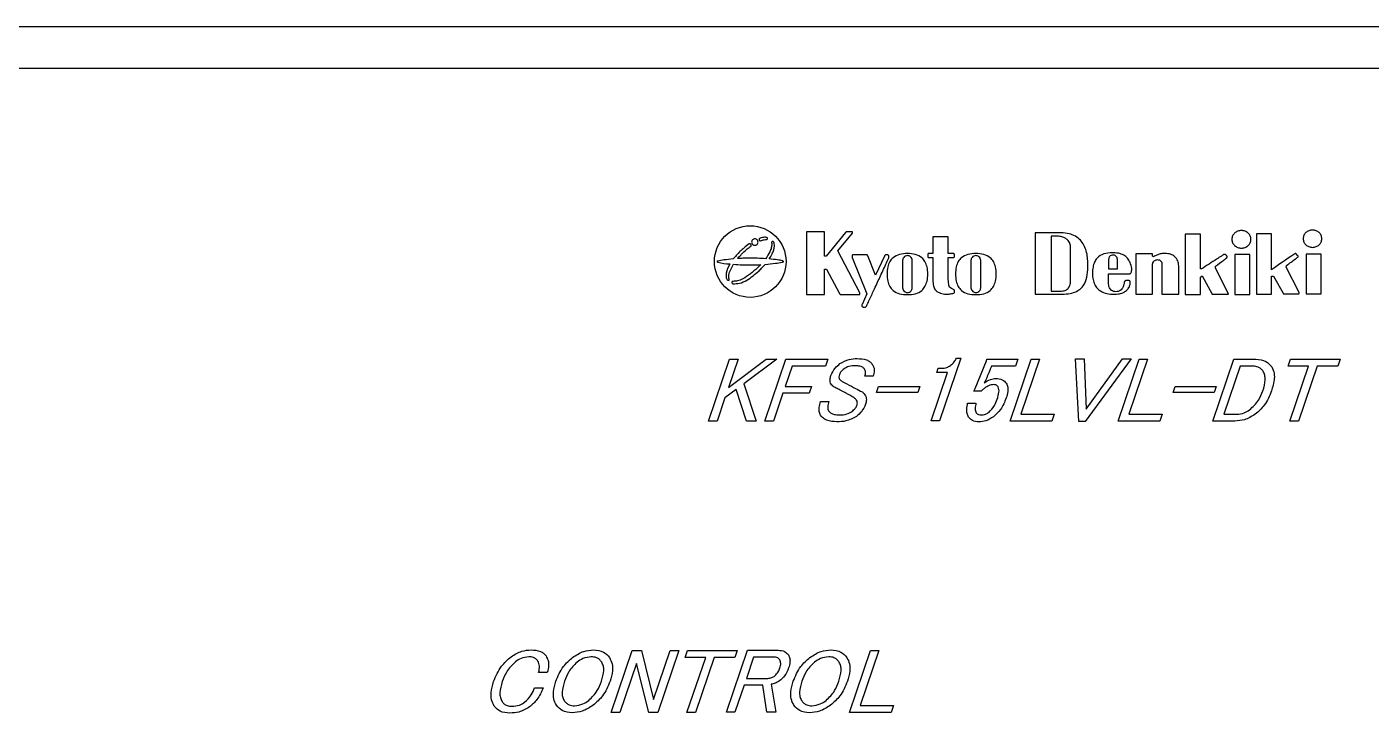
# Model space of a CAD drawing. Header units: millimetres. Extents: x 225 to 887, y 152 to 497.
# Drawn here: x 279 to 343.6, y 241.3 to 274.2 of the extents above; entities that cross this region are included whole.
import ezdxf

# ---------------------------------------------------------------- set-up
doc = ezdxf.new("R2010")
doc.units = ezdxf.units.MM
doc.layers.get('0').update_dxf_attribs({"lineweight": 30})

# ---------------------------------------------------------------- blocks, each defined once
blk = doc.blocks.new('A$C36E85866')
for p, q in [((128, 57.5), (2, 57.5)), ((128, 55.5), (2, 55.5)), ((89.48, 47.283), (89.49, 47.283)), ((89.49, 47.283), (89.498, 47.289)), ((91.399, 47.653), (91.399, 44.642)), ((92.259, 47.653), (91.399, 47.653)), ((92.259, 46.479), (92.259, 47.653)), ((93.272, 47.617), (92.342, 46.479)), ((92.905, 46.737), (93.604, 47.592)), ((93.604, 47.653), (93.347, 47.653)), ((93.604, 47.592), (93.604, 47.653)), ((97.47, 47.415), (97.47, 46.608)), ((98.199, 47.415), (97.47, 47.415)), ((98.199, 46.608), (98.199, 47.415)), ((102.391, 47.599), (102.391, 44.656)), ((103.628, 47.599), (102.391, 47.599)), ((103.155, 47.443), (103.155, 44.802)), ((103.389, 47.443), (103.155, 47.443)), ((109.594, 47.531), (109.594, 44.642)), ((110.327, 47.531), (109.594, 47.531)), ((110.327, 45.864), (110.327, 47.531)), ((113.015, 47.546), (113.015, 44.657)), ((113.748, 47.546), (113.015, 47.546)), ((113.748, 45.829), (113.748, 47.546)), ((89.722, 47.142), (89.72, 47.134)), ((89.72, 47.134), (89.722, 47.127)), ((93.959, 44.72), (92.905, 46.737)), ((94.277, 46.542), (93.626, 46.542)), ((97.22, 46.563), (97.22, 46.46)), ((97.47, 46.608), (97.264, 46.608)), ((98.46, 46.608), (98.199, 46.608)), ((98.504, 46.46), (98.504, 46.563)), ((104.083, 45.242), (104.083, 46.915)), ((107.218, 46.597), (107.218, 44.646)), ((108.029, 46.597), (107.218, 46.597)), ((108.029, 46.484), (108.029, 46.597)), ((111.975, 46.553), (111.975, 44.642)), ((112.709, 46.553), (111.975, 46.553)), ((112.709, 44.642), (112.709, 46.553)), ((115.411, 46.568), (115.411, 44.666)), ((116.124, 46.568), (115.411, 46.568)), ((116.124, 44.666), (116.124, 46.568)), ((92.342, 46.479), (92.259, 46.479)), ((93.589, 46.495), (93.589, 46.42)), ((93.589, 46.42), (94.3, 44.665)), ((94.72, 45.565), (94.343, 46.497)), ((95.145, 46.476), (94.72, 45.565)), ((96.013, 46.273), (96.013, 44.964)), ((96.479, 44.964), (96.479, 46.273)), ((97.264, 46.416), (97.47, 46.416)), ((97.47, 46.416), (97.47, 45.324)), ((98.199, 46.416), (98.46, 46.416)), ((98.199, 45.531), (98.199, 46.416)), ((99.301, 46.273), (99.301, 44.964)), ((99.767, 44.964), (99.767, 46.273)), ((105.913, 46.322), (105.913, 45.878)), ((105.913, 45.878), (106.339, 45.878)), ((106.339, 45.878), (106.339, 46.322)), ((108.078, 46.45), (108.029, 46.484)), ((108.029, 44.646), (108.029, 46.088)), ((108.473, 46.128), (108.473, 44.646)), ((109.286, 44.646), (109.286, 46.02)), ((111.045, 45.911), (111.045, 45.998)), ((111.673, 44.656), (111.045, 45.911)), ((114.45, 45.957), (114.471, 46.035)), ((115.074, 44.737), (114.45, 45.957)), ((87.687, 45.362), (87.683, 45.372)), ((87.684, 45.351), (87.687, 45.362)), ((92.259, 44.642), (92.259, 45.857)), ((92.259, 45.857), (92.36, 45.857)), ((92.36, 45.857), (92.975, 44.691)), ((105.913, 45.153), (105.913, 45.634)), ((105.913, 45.634), (106.924, 45.634)), ((110.382, 45.864), (110.327, 45.864)), ((110.327, 45.476), (110.414, 45.54)), ((110.327, 44.642), (110.327, 45.476)), ((110.414, 45.54), (110.896, 44.656)), ((113.748, 45.52), (113.843, 45.518)), ((113.748, 44.657), (113.748, 45.52)), ((113.843, 45.518), (114.304, 44.696)), ((87.857, 45.156), (87.863, 45.152)), ((87.863, 45.152), (87.87, 45.152)), ((91.399, 44.642), (92.259, 44.642)), ((93.062, 44.633), (93.955, 44.633)), ((93.955, 44.633), (93.959, 44.72)), ((94.3, 44.665), (94.064, 44.16)), ((102.391, 44.656), (103.672, 44.656)), ((103.155, 44.802), (103.643, 44.802)), ((107.218, 44.646), (108.029, 44.646)), ((108.473, 44.646), (109.286, 44.646)), ((109.594, 44.642), (110.327, 44.642)), ((110.896, 44.656), (111.673, 44.656)), ((111.975, 44.642), (112.709, 44.642)), ((113.015, 44.657), (113.748, 44.657)), ((115.07, 44.688), (115.074, 44.737)), ((115.411, 44.666), (116.124, 44.666)), ((86.688, 38.552), (87.698, 41.523)), ((88.109, 41.523), (87.649, 40.168)), ((87.649, 40.168), (89.465, 41.523)), ((87.698, 41.523), (88.109, 41.523)), ((89.968, 41.523), (88.385, 40.342)), ((89.4, 38.552), (90.41, 41.523)), ((89.465, 41.523), (89.968, 41.523)), ((90.41, 41.523), (92.42, 41.523)), ((92.42, 41.523), (92.308, 41.194)), ((98.812, 41.575), (97.791, 38.569)), ((98.604, 41.575), (98.812, 41.575)), ((99.497, 40.116), (100.039, 41.454)), ((100.039, 41.454), (100.063, 41.523)), ((100.063, 41.523), (101.557, 41.523)), ((101.179, 38.553), (102.188, 41.523)), ((101.557, 41.523), (101.445, 41.194)), ((102.6, 41.523), (101.702, 38.882)), ((102.188, 41.523), (102.6, 41.523)), ((104.317, 41.541), (104.734, 41.541)), ((104.476, 38.535), (104.317, 41.541)), ((104.734, 41.541), (104.833, 39.125)), ((106.992, 41.541), (104.789, 38.535)), ((104.833, 39.125), (106.575, 41.541)), ((106.368, 38.553), (107.378, 41.523)), ((106.575, 41.541), (106.992, 41.541)), ((107.789, 41.523), (106.891, 38.882)), ((107.378, 41.523), (107.789, 41.523)), ((110.929, 38.553), (111.938, 41.523)), ((111.938, 41.523), (112.992, 41.523)), ((114.547, 41.194), (114.659, 41.523)), ((114.659, 41.523), (117.039, 41.523)), ((117.039, 41.523), (116.927, 41.194)), ((90.709, 41.194), (90.378, 40.22)), ((92.308, 41.194), (90.709, 41.194)), ((94.606, 40.707), (94.207, 40.707)), ((97.38, 38.569), (98.166, 40.884)), ((97.656, 40.884), (97.726, 41.089)), ((98.166, 40.884), (97.656, 40.884)), ((97.726, 41.089), (97.882, 41.089)), ((100.281, 41.194), (100.263, 41.141)), ((101.445, 41.194), (100.281, 41.194)), ((112.237, 41.194), (111.452, 38.882)), ((112.863, 41.194), (112.237, 41.194)), ((115.526, 41.194), (114.547, 41.194)), ((114.628, 38.552), (115.526, 41.194)), ((115.937, 41.194), (115.039, 38.552)), ((116.927, 41.194), (115.937, 41.194)), ((88.013, 40.064), (87.477, 39.664)), ((88.507, 38.552), (88.013, 40.064)), ((88.385, 40.342), (88.976, 38.552)), ((90.378, 40.22), (91.629, 40.22)), ((91.629, 40.22), (91.517, 39.891)), ((94.761, 39.932), (94.859, 40.22)), ((94.859, 40.22), (96.84, 40.22)), ((96.84, 40.22), (96.742, 39.932)), ((109.011, 39.932), (109.109, 40.22)), ((109.109, 40.22), (111.089, 40.22)), ((111.089, 40.22), (110.992, 39.932)), ((87.477, 39.664), (87.1, 38.552)), ((90.266, 39.891), (89.811, 38.552)), ((91.517, 39.891), (90.266, 39.891)), ((92.073, 39.49), (92.473, 39.49)), ((96.742, 39.932), (94.761, 39.932)), ((99.14, 39.421), (99.539, 39.421)), ((99.786, 39.994), (99.439, 39.994)), ((110.992, 39.932), (109.011, 39.932)), ((101.702, 38.882), (103.3, 38.882)), ((103.3, 38.882), (103.188, 38.553)), ((106.891, 38.882), (108.49, 38.882)), ((108.49, 38.882), (108.378, 38.553)), ((111.452, 38.882), (112.077, 38.882)), ((87.1, 38.552), (86.688, 38.552)), ((88.976, 38.552), (88.507, 38.552)), ((89.811, 38.552), (89.4, 38.552)), ((97.791, 38.569), (97.38, 38.569)), ((103.188, 38.553), (101.179, 38.553)), ((104.789, 38.535), (104.476, 38.535)), ((108.378, 38.553), (106.368, 38.553)), ((111.983, 38.553), (110.929, 38.553)), ((115.039, 38.552), (114.628, 38.552)), ((82.012, 24.552), (83.022, 27.523)), ((83.022, 27.523), (83.468, 27.523)), ((83.468, 27.523), (84.049, 25.178)), ((84.049, 25.178), (84.846, 27.523)), ((85.257, 27.523), (84.248, 24.552)), ((84.846, 27.523), (85.257, 27.523)), ((85.572, 27.194), (85.684, 27.523)), ((86.551, 27.194), (85.572, 27.194)), ((85.653, 24.552), (86.551, 27.194)), ((85.684, 27.523), (88.064, 27.523)), ((86.962, 27.194), (86.064, 24.552)), ((87.952, 27.194), (86.962, 27.194)), ((87.548, 24.569), (88.557, 27.541)), ((88.064, 27.523), (87.952, 27.194)), ((88.857, 27.212), (88.508, 26.185)), ((88.557, 27.541), (90.028, 27.541)), ((89.83, 27.212), (88.857, 27.212)), ((93.455, 24.553), (94.465, 27.523)), ((94.876, 27.523), (93.978, 24.882)), ((94.465, 27.523), (94.876, 27.523)), ((83.22, 26.898), (82.424, 24.552)), ((83.813, 24.552), (83.22, 26.898)), ((78.941, 26.463), (78.524, 26.463)), ((88.396, 25.856), (87.959, 24.569)), ((89.299, 25.856), (88.396, 25.856)), ((88.508, 26.185), (89.533, 26.185)), ((89.488, 24.569), (89.299, 25.856)), ((89.699, 25.907), (89.922, 24.569)), ((78.328, 25.734), (78.745, 25.734)), ((82.424, 24.552), (82.012, 24.552)), ((84.248, 24.552), (83.813, 24.552)), ((86.064, 24.552), (85.653, 24.552)), ((87.959, 24.569), (87.548, 24.569)), ((89.922, 24.569), (89.488, 24.569)), ((95.465, 24.553), (93.455, 24.553)), ((93.978, 24.882), (95.577, 24.882)), ((95.577, 24.882), (95.465, 24.553))]:
    blk.add_line(p, q)
blk.add_circle((88.692, 46.22), 1.72)
for points, knots in [([(88.912, 47.31), (88.891, 47.307), (88.851, 47.303), (88.801, 47.267), (88.767, 47.217), (88.754, 47.156), (88.767, 47.096), (88.801, 47.046), (88.851, 47.01), (88.891, 47.005), (88.912, 47.003)], [0, 0, 0, 0, 0.126757, 0.249702, 0.372796, 0.50013, 0.626967, 0.750107, 0.873209, 1, 1, 1, 1]), ([(88.912, 47.003), (88.932, 47.005), (88.973, 47.01), (89.023, 47.045), (89.057, 47.096), (89.07, 47.156), (89.058, 47.217), (89.023, 47.267), (88.973, 47.303), (88.932, 47.307), (88.912, 47.31)], [0, 0, 0, 0, 0.127921, 0.250828, 0.373405, 0.49987, 0.62683, 0.749362, 0.872112, 1, 1, 1, 1]), ([(89.132, 47.324), (89.128, 47.313), (89.121, 47.295), (89.116, 47.271), (89.118, 47.26), (89.119, 47.254)], [0, 0, 0, 0, 0.513764, 0.764232, 1, 1, 1, 1]), ([(89.119, 47.254), (89.122, 47.249), (89.129, 47.237), (89.154, 47.224), (89.174, 47.216), (89.188, 47.211)], [0, 0, 0, 0, 0.213974, 0.470501, 1, 1, 1, 1]), ([(89.281, 47.372), (89.243, 47.366), (89.2, 47.358), (89.155, 47.332), (89.141, 47.327), (89.132, 47.324)], [0, 0, 0, 0, 0.726632, 0.819733, 1, 1, 1, 1]), ([(89.188, 47.211), (89.246, 47.234), (89.34, 47.272), (89.441, 47.28), (89.48, 47.283)], [0, 0, 0, 0, 0.612372, 1, 1, 1, 1]), ([(89.522, 47.344), (89.521, 47.346), (89.519, 47.352), (89.512, 47.359), (89.5, 47.367), (89.481, 47.376), (89.441, 47.387), (89.372, 47.39), (89.314, 47.379), (89.281, 47.372)], [0, 0, 0, 0, 0.031431, 0.069915, 0.116699, 0.203881, 0.313005, 0.602555, 1, 1, 1, 1]), ([(89.498, 47.289), (89.503, 47.294), (89.513, 47.302), (89.521, 47.317), (89.524, 47.331), (89.523, 47.34), (89.522, 47.344)], [0, 0, 0, 0, 0.331257, 0.606205, 0.802486, 1, 1, 1, 1]), ([(89.761, 47.189), (89.756, 47.187), (89.745, 47.184), (89.731, 47.167), (89.726, 47.152), (89.722, 47.142)], [0, 0, 0, 0, 0.244463, 0.502824, 1, 1, 1, 1]), ([(89.804, 47.175), (89.799, 47.179), (89.791, 47.186), (89.778, 47.19), (89.768, 47.19), (89.763, 47.189), (89.761, 47.189)], [0, 0, 0, 0, 0.382884, 0.674328, 0.856368, 1, 1, 1, 1]), ([(89.824, 46.776), (89.837, 46.833), (89.858, 46.932), (89.855, 47.05), (89.838, 47.117), (89.823, 47.152), (89.81, 47.168), (89.804, 47.175)], [0, 0, 0, 0, 0.428621, 0.729723, 0.845015, 0.934429, 1, 1, 1, 1]), ([(93.347, 47.653), (93.339, 47.652), (93.323, 47.651), (93.296, 47.641), (93.281, 47.626), (93.272, 47.617)], [0, 0, 0, 0, 0.28426, 0.555904, 1, 1, 1, 1]), ([(104.083, 46.915), (104.082, 46.942), (104.079, 47.001), (104.055, 47.094), (104.006, 47.193), (103.922, 47.291), (103.792, 47.375), (103.608, 47.433), (103.467, 47.439), (103.389, 47.443)], [0, 0, 0, 0, 0.081531, 0.17995, 0.291548, 0.417126, 0.570629, 0.759533, 1, 1, 1, 1]), ([(104.924, 46.084), (104.912, 46.302), (104.889, 46.717), (104.644, 47.196), (104.321, 47.453), (103.998, 47.579), (103.757, 47.592), (103.628, 47.599)], [0, 0, 0, 0, 0.288841, 0.547505, 0.682313, 0.828999, 1, 1, 1, 1]), ([(112.756, 47.29), (112.748, 47.346), (112.734, 47.458), (112.626, 47.597), (112.476, 47.689), (112.296, 47.722), (112.116, 47.689), (111.966, 47.597), (111.858, 47.458), (111.844, 47.346), (111.836, 47.29)], [0, 0, 0, 0, 0.121975, 0.242786, 0.367678, 0.500056, 0.632206, 0.75712, 0.878008, 1, 1, 1, 1]), ([(111.836, 47.29), (111.844, 47.233), (111.858, 47.121), (111.966, 46.983), (112.116, 46.89), (112.296, 46.858), (112.476, 46.89), (112.626, 46.983), (112.734, 47.121), (112.748, 47.233), (112.756, 47.29)], [0, 0, 0, 0, 0.12219, 0.243061, 0.367881, 0.499944, 0.632236, 0.757033, 0.877826, 1, 1, 1, 1]), ([(116.163, 47.317), (116.156, 47.373), (116.142, 47.483), (116.036, 47.619), (115.889, 47.709), (115.712, 47.741), (115.536, 47.709), (115.389, 47.619), (115.284, 47.483), (115.27, 47.373), (115.263, 47.317)], [0, 0, 0, 0, 0.122088, 0.24304, 0.367969, 0.500194, 0.632333, 0.757095, 0.877931, 1, 1, 1, 1]), ([(115.263, 47.317), (115.27, 47.262), (115.284, 47.152), (115.389, 47.016), (115.536, 46.925), (115.712, 46.893), (115.889, 46.925), (116.036, 47.016), (116.142, 47.152), (116.156, 47.262), (116.163, 47.317)], [0, 0, 0, 0, 0.122218, 0.243052, 0.367743, 0.499806, 0.631955, 0.756813, 0.877763, 1, 1, 1, 1]), ([(88.21, 46.715), (88.143, 46.647), (88.026, 46.531), (87.923, 46.402), (87.879, 46.348)], [0, 0, 0, 0, 0.577014, 1, 1, 1, 1]), ([(88.084, 46.363), (88.129, 46.416), (88.21, 46.512), (88.299, 46.6), (88.34, 46.64)], [0, 0, 0, 0, 0.549236, 1, 1, 1, 1]), ([(88.643, 47.066), (88.559, 47.006), (88.407, 46.898), (88.27, 46.771), (88.21, 46.715)], [0, 0, 0, 0, 0.556975, 1, 1, 1, 1]), ([(88.34, 46.64), (88.409, 46.704), (88.531, 46.817), (88.665, 46.915), (88.723, 46.958)], [0, 0, 0, 0, 0.565356, 1, 1, 1, 1]), ([(88.734, 47.039), (88.73, 47.045), (88.722, 47.056), (88.702, 47.065), (88.679, 47.07), (88.661, 47.07), (88.649, 47.069), (88.645, 47.067), (88.643, 47.066)], [0, 0, 0, 0, 0.198409, 0.412852, 0.632438, 0.881372, 0.951655, 1, 1, 1, 1]), ([(88.723, 46.958), (88.723, 46.958), (88.725, 46.959), (88.726, 46.962), (88.729, 46.968), (88.733, 46.98), (88.737, 47.001), (88.738, 47.02), (88.737, 47.033), (88.735, 47.037), (88.734, 47.039)], [0, 0, 0, 0, 0.027873, 0.064475, 0.109589, 0.244238, 0.542136, 0.833315, 0.926136, 1, 1, 1, 1]), ([(89.73, 47.047), (89.724, 46.991), (89.71, 46.868), (89.612, 46.631), (89.503, 46.466), (89.432, 46.358)], [0, 0, 0, 0, 0.219458, 0.48841, 1, 1, 1, 1]), ([(89.602, 46.345), (89.655, 46.426), (89.743, 46.562), (89.801, 46.714), (89.824, 46.776)], [0, 0, 0, 0, 0.593077, 1, 1, 1, 1]), ([(89.722, 47.127), (89.725, 47.113), (89.73, 47.086), (89.73, 47.059), (89.73, 47.047)], [0, 0, 0, 0, 0.541853, 1, 1, 1, 1]), ([(93.626, 46.542), (93.623, 46.541), (93.615, 46.54), (93.605, 46.534), (93.597, 46.524), (93.59, 46.511), (93.589, 46.501), (93.589, 46.495)], [0, 0, 0, 0, 0.168004, 0.341887, 0.526459, 0.757008, 1, 1, 1, 1]), ([(94.343, 46.497), (94.339, 46.505), (94.332, 46.519), (94.314, 46.533), (94.296, 46.541), (94.283, 46.541), (94.277, 46.542)], [0, 0, 0, 0, 0.296334, 0.562642, 0.772511, 1, 1, 1, 1]), ([(95.281, 46.542), (95.268, 46.543), (95.245, 46.546), (95.212, 46.542), (95.182, 46.531), (95.158, 46.508), (95.15, 46.487), (95.145, 46.476)], [0, 0, 0, 0, 0.228627, 0.423183, 0.594641, 0.788175, 1, 1, 1, 1]), ([(96.246, 46.607), (96.118, 46.601), (95.873, 46.589), (95.569, 46.442), (95.383, 46.215), (95.285, 45.941), (95.259, 45.619), (95.285, 45.297), (95.383, 45.022), (95.569, 44.795), (95.873, 44.648), (96.118, 44.636), (96.246, 44.63)], [0, 0, 0, 0, 0.120335, 0.229996, 0.30528, 0.392141, 0.5, 0.607859, 0.69472, 0.770003, 0.879665, 1, 1, 1, 1]), ([(95.341, 46.375), (95.347, 46.389), (95.358, 46.42), (95.363, 46.462), (95.354, 46.495), (95.339, 46.518), (95.314, 46.535), (95.293, 46.539), (95.281, 46.542)], [0, 0, 0, 0, 0.222678, 0.462979, 0.579456, 0.697782, 0.83172, 1, 1, 1, 1]), ([(96.246, 44.63), (96.374, 44.636), (96.619, 44.648), (96.923, 44.795), (97.109, 45.022), (97.207, 45.297), (97.233, 45.619), (97.207, 45.941), (97.109, 46.215), (96.923, 46.442), (96.619, 46.589), (96.374, 46.601), (96.246, 46.607)], [0, 0, 0, 0, 0.120423, 0.230063, 0.305316, 0.392154, 0.5, 0.607846, 0.694685, 0.769938, 0.879577, 1, 1, 1, 1]), ([(97.264, 46.608), (97.257, 46.607), (97.244, 46.605), (97.23, 46.593), (97.221, 46.579), (97.22, 46.569), (97.22, 46.563)], [0, 0, 0, 0, 0.283596, 0.55794, 0.77512, 1, 1, 1, 1]), ([(98.504, 46.563), (98.504, 46.57), (98.502, 46.583), (98.49, 46.597), (98.476, 46.606), (98.465, 46.607), (98.46, 46.608)], [0, 0, 0, 0, 0.283629, 0.557953, 0.775124, 1, 1, 1, 1]), ([(99.534, 46.607), (99.406, 46.601), (99.161, 46.589), (98.857, 46.442), (98.671, 46.215), (98.574, 45.941), (98.548, 45.619), (98.574, 45.297), (98.671, 45.022), (98.857, 44.795), (99.161, 44.648), (99.406, 44.636), (99.534, 44.63)], [0, 0, 0, 0, 0.120337, 0.229961, 0.305233, 0.392107, 0.5, 0.607893, 0.694766, 0.770039, 0.879663, 1, 1, 1, 1]), ([(99.534, 44.63), (99.662, 44.636), (99.907, 44.648), (100.211, 44.795), (100.397, 45.022), (100.495, 45.297), (100.521, 45.619), (100.495, 45.941), (100.397, 46.215), (100.211, 46.442), (99.907, 46.589), (99.662, 46.601), (99.534, 46.607)], [0, 0, 0, 0, 0.120423, 0.230063, 0.305316, 0.392154, 0.5, 0.607846, 0.694685, 0.769937, 0.879577, 1, 1, 1, 1]), ([(106.089, 46.646), (105.95, 46.638), (105.682, 46.624), (105.378, 46.435), (105.225, 46.191), (105.15, 45.939), (105.143, 45.751), (105.138, 45.648)], [0, 0, 0, 0, 0.263135, 0.505394, 0.643242, 0.803987, 1, 1, 1, 1]), ([(106.127, 46.535), (106.095, 46.531), (106.032, 46.523), (105.963, 46.466), (105.921, 46.396), (105.916, 46.347), (105.913, 46.322)], [0, 0, 0, 0, 0.283731, 0.558419, 0.775694, 1, 1, 1, 1]), ([(107.024, 45.887), (107.005, 45.985), (106.97, 46.163), (106.832, 46.388), (106.634, 46.545), (106.378, 46.633), (106.188, 46.641), (106.089, 46.646)], [0, 0, 0, 0, 0.221215, 0.405728, 0.575446, 0.779399, 1, 1, 1, 1]), ([(106.339, 46.322), (106.335, 46.353), (106.327, 46.416), (106.27, 46.485), (106.201, 46.528), (106.152, 46.533), (106.127, 46.535)], [0, 0, 0, 0, 0.283582, 0.558525, 0.775774, 1, 1, 1, 1]), ([(108.386, 46.587), (108.336, 46.571), (108.227, 46.538), (108.13, 46.481), (108.078, 46.45)], [0, 0, 0, 0, 0.469188, 1, 1, 1, 1]), ([(108.636, 46.612), (108.586, 46.61), (108.502, 46.608), (108.419, 46.593), (108.386, 46.587)], [0, 0, 0, 0, 0.596898, 1, 1, 1, 1]), ([(109.286, 46.02), (109.276, 46.1), (109.256, 46.264), (109.107, 46.463), (108.888, 46.592), (108.725, 46.605), (108.636, 46.612)], [0, 0, 0, 0, 0.242816, 0.502421, 0.72941, 1, 1, 1, 1]), ([(111.452, 46.559), (111.446, 46.556), (111.433, 46.548), (111.394, 46.523), (111.282, 46.451), (110.939, 46.228), (110.622, 46.021), (110.382, 45.864)], [0, 0, 0, 0, 0.014036, 0.037964, 0.108929, 0.325709, 1, 1, 1, 1]), ([(111.553, 46.538), (111.543, 46.545), (111.525, 46.559), (111.496, 46.567), (111.471, 46.567), (111.458, 46.562), (111.452, 46.559)], [0, 0, 0, 0, 0.33935, 0.616872, 0.811445, 1, 1, 1, 1]), ([(111.579, 46.386), (111.584, 46.391), (111.595, 46.401), (111.606, 46.419), (111.611, 46.439), (111.61, 46.461), (111.6, 46.486), (111.58, 46.513), (111.563, 46.529), (111.553, 46.538)], [0, 0, 0, 0, 0.12897, 0.242343, 0.347912, 0.454085, 0.608732, 0.788847, 1, 1, 1, 1]), ([(114.883, 46.61), (114.877, 46.606), (114.851, 46.589), (114.473, 46.329), (114.102, 46.073), (113.748, 45.829)], [0, 0, 0, 0, 0.017678, 0.066017, 1, 1, 1, 1]), ([(114.918, 46.605), (114.914, 46.607), (114.907, 46.61), (114.897, 46.612), (114.889, 46.613), (114.885, 46.611), (114.883, 46.61)], [0, 0, 0, 0, 0.361713, 0.65206, 0.838461, 1, 1, 1, 1]), ([(115.014, 46.495), (115.003, 46.508), (114.971, 46.545), (114.939, 46.581), (114.918, 46.605)], [0, 0, 0, 0, 0.354374, 1, 1, 1, 1]), ([(87.879, 46.348), (87.727, 46.333), (87.483, 46.308), (87.225, 46.266), (87.117, 46.236), (87.099, 46.229), (87.095, 46.225), (87.094, 46.224), (87.093, 46.223), (87.093, 46.222), (87.093, 46.222)], [0, 0, 0, 0, 0.573736, 0.922121, 0.977349, 0.99248, 0.995262, 0.997457, 0.998832, 1, 1, 1, 1]), ([(87.093, 46.222), (87.093, 46.221), (87.093, 46.22), (87.094, 46.218), (87.098, 46.214), (87.112, 46.205), (87.31, 46.136), (87.518, 46.12), (87.714, 46.105)], [0, 0, 0, 0, 0.003012, 0.006413, 0.010412, 0.02696, 0.083156, 1, 1, 1, 1]), ([(87.714, 46.105), (87.639, 45.96), (87.541, 45.769), (87.521, 45.508), (87.549, 45.416), (87.562, 45.372)], [0, 0, 0, 0, 0.626826, 0.823442, 1, 1, 1, 1]), ([(87.683, 45.372), (87.674, 45.401), (87.654, 45.467), (87.667, 45.584), (87.723, 45.802), (87.817, 45.966), (87.888, 46.089)], [0, 0, 0, 0, 0.118808, 0.267723, 0.449669, 1, 1, 1, 1]), ([(89.043, 45.912), (88.817, 45.72), (88.523, 45.469), (88.099, 45.283), (87.938, 45.272), (87.867, 45.267)], [0, 0, 0, 0, 0.64726, 0.844535, 1, 1, 1, 1]), ([(87.888, 46.089), (88.032, 46.079), (88.299, 46.061), (88.567, 46.058), (88.692, 46.057)], [0, 0, 0, 0, 0.537225, 1, 1, 1, 1]), ([(88.692, 46.382), (88.575, 46.381), (88.372, 46.379), (88.17, 46.368), (88.084, 46.363)], [0, 0, 0, 0, 0.577604, 1, 1, 1, 1]), ([(89.432, 46.358), (89.299, 46.366), (89.053, 46.38), (88.806, 46.382), (88.692, 46.382)], [0, 0, 0, 0, 0.537263, 1, 1, 1, 1]), ([(88.692, 46.057), (88.788, 46.058), (88.957, 46.059), (89.126, 46.068), (89.198, 46.071)], [0, 0, 0, 0, 0.571679, 1, 1, 1, 1]), ([(89.198, 46.071), (89.17, 46.041), (89.119, 45.987), (89.066, 45.935), (89.043, 45.912)], [0, 0, 0, 0, 0.556333, 1, 1, 1, 1]), ([(89.114, 45.777), (89.171, 45.834), (89.271, 45.932), (89.363, 46.039), (89.403, 46.084)], [0, 0, 0, 0, 0.572061, 1, 1, 1, 1]), ([(89.403, 46.084), (89.573, 46.1), (89.848, 46.125), (90.139, 46.168), (90.262, 46.202), (90.283, 46.212), (90.288, 46.216), (90.289, 46.217), (90.29, 46.218), (90.29, 46.219), (90.29, 46.22)], [0, 0, 0, 0, 0.567631, 0.919634, 0.976244, 0.991922, 0.994846, 0.99719, 0.998695, 1, 1, 1, 1]), ([(90.29, 46.22), (90.29, 46.221), (90.29, 46.223), (90.286, 46.229), (90.27, 46.239), (90.177, 46.273), (89.95, 46.31), (89.736, 46.332), (89.602, 46.345)], [0, 0, 0, 0, 0.004927, 0.010892, 0.027639, 0.083746, 0.428786, 1, 1, 1, 1]), ([(94.293, 44.104), (94.328, 44.18), (94.441, 44.426), (94.649, 44.876), (94.92, 45.464), (95.157, 45.975), (95.298, 46.281), (95.341, 46.375)], [0, 0, 0, 0, 0.101002, 0.324259, 0.595661, 0.876527, 1, 1, 1, 1]), ([(96.246, 46.506), (96.211, 46.501), (96.143, 46.492), (96.068, 46.43), (96.022, 46.354), (96.016, 46.3), (96.013, 46.273)], [0, 0, 0, 0, 0.283076, 0.55788, 0.77538, 1, 1, 1, 1]), ([(96.479, 46.273), (96.475, 46.307), (96.466, 46.376), (96.403, 46.451), (96.327, 46.497), (96.273, 46.503), (96.246, 46.506)], [0, 0, 0, 0, 0.283095, 0.558106, 0.775711, 1, 1, 1, 1]), ([(97.22, 46.46), (97.22, 46.454), (97.222, 46.441), (97.234, 46.426), (97.248, 46.417), (97.259, 46.416), (97.264, 46.416)], [0, 0, 0, 0, 0.28361, 0.558304, 0.775493, 1, 1, 1, 1]), ([(98.46, 46.416), (98.467, 46.417), (98.48, 46.418), (98.494, 46.43), (98.503, 46.445), (98.504, 46.455), (98.504, 46.46)], [0, 0, 0, 0, 0.283212, 0.557742, 0.775206, 1, 1, 1, 1]), ([(99.534, 46.506), (99.499, 46.501), (99.431, 46.492), (99.356, 46.43), (99.31, 46.354), (99.304, 46.3), (99.301, 46.273)], [0, 0, 0, 0, 0.283077, 0.557878, 0.775379, 1, 1, 1, 1]), ([(99.767, 46.273), (99.763, 46.307), (99.754, 46.376), (99.691, 46.451), (99.615, 46.497), (99.561, 46.503), (99.534, 46.506)], [0, 0, 0, 0, 0.282885, 0.55745, 0.774977, 1, 1, 1, 1]), ([(103.672, 44.656), (103.805, 44.661), (104.045, 44.67), (104.365, 44.769), (104.605, 44.933), (104.801, 45.201), (104.912, 45.598), (104.92, 45.914), (104.924, 46.084)], [0, 0, 0, 0, 0.180126, 0.325655, 0.450532, 0.569454, 0.769371, 1, 1, 1, 1]), ([(106.924, 45.634), (106.935, 45.636), (106.957, 45.639), (106.993, 45.673), (107.017, 45.735), (107.029, 45.812), (107.026, 45.864), (107.024, 45.887)], [0, 0, 0, 0, 0.109717, 0.220361, 0.479191, 0.763286, 1, 1, 1, 1]), ([(108.029, 46.088), (108.03, 46.099), (108.032, 46.124), (108.05, 46.176), (108.082, 46.232), (108.135, 46.279), (108.196, 46.308), (108.243, 46.312), (108.268, 46.313)], [0, 0, 0, 0, 0.086985, 0.211292, 0.451494, 0.612626, 0.790943, 1, 1, 1, 1]), ([(108.268, 46.313), (108.289, 46.312), (108.326, 46.31), (108.376, 46.289), (108.413, 46.26), (108.441, 46.226), (108.46, 46.19), (108.471, 46.157), (108.473, 46.137), (108.473, 46.128)], [0, 0, 0, 0, 0.197207, 0.367174, 0.520586, 0.662277, 0.797187, 0.912622, 1, 1, 1, 1]), ([(111.045, 45.998), (111.18, 46.094), (111.36, 46.222), (111.536, 46.354), (111.579, 46.386)], [0, 0, 0, 0, 0.756099, 1, 1, 1, 1]), ([(114.471, 46.035), (114.611, 46.138), (114.79, 46.271), (114.968, 46.404), (115.006, 46.432)], [0, 0, 0, 0, 0.784874, 1, 1, 1, 1]), ([(115.006, 46.432), (115.01, 46.436), (115.017, 46.443), (115.021, 46.457), (115.021, 46.47), (115.02, 46.481), (115.018, 46.489), (115.015, 46.493), (115.014, 46.495)], [0, 0, 0, 0, 0.221054, 0.431213, 0.634542, 0.781686, 0.907114, 1, 1, 1, 1]), ([(87.562, 45.372), (87.577, 45.356), (87.596, 45.334), (87.63, 45.318), (87.645, 45.319), (87.652, 45.319)], [0, 0, 0, 0, 0.59291, 0.804502, 1, 1, 1, 1]), ([(87.652, 45.319), (87.656, 45.321), (87.664, 45.323), (87.677, 45.334), (87.681, 45.344), (87.684, 45.351)], [0, 0, 0, 0, 0.272827, 0.544139, 1, 1, 1, 1]), ([(87.808, 45.232), (87.808, 45.223), (87.807, 45.206), (87.827, 45.179), (87.845, 45.165), (87.857, 45.156)], [0, 0, 0, 0, 0.26019, 0.534344, 1, 1, 1, 1]), ([(87.867, 45.267), (87.86, 45.266), (87.847, 45.265), (87.831, 45.259), (87.819, 45.251), (87.812, 45.242), (87.809, 45.235), (87.808, 45.232)], [0, 0, 0, 0, 0.297719, 0.524535, 0.701298, 0.867458, 1, 1, 1, 1]), ([(87.87, 45.152), (87.973, 45.155), (88.204, 45.162), (88.643, 45.373), (88.927, 45.617), (89.114, 45.777)], [0, 0, 0, 0, 0.214133, 0.481643, 1, 1, 1, 1]), ([(97.47, 45.324), (97.474, 45.233), (97.479, 45.074), (97.562, 44.875), (97.692, 44.754), (97.79, 44.716), (97.841, 44.696)], [0, 0, 0, 0, 0.340951, 0.602989, 0.792585, 1, 1, 1, 1]), ([(98.268, 44.992), (98.263, 45.002), (98.249, 45.027), (98.234, 45.095), (98.21, 45.264), (98.204, 45.418), (98.199, 45.531)], [0, 0, 0, 0, 0.061412, 0.156591, 0.378518, 1, 1, 1, 1]), ([(103.643, 44.802), (103.689, 44.805), (103.773, 44.81), (103.884, 44.857), (103.966, 44.923), (104.031, 45.015), (104.074, 45.123), (104.08, 45.206), (104.083, 45.242)], [0, 0, 0, 0, 0.19643, 0.361253, 0.50812, 0.645024, 0.8417, 1, 1, 1, 1]), ([(105.138, 45.648), (105.143, 45.549), (105.151, 45.367), (105.233, 45.122), (105.359, 44.933), (105.555, 44.773), (105.833, 44.666), (106.055, 44.655), (106.169, 44.65)], [0, 0, 0, 0, 0.181591, 0.333484, 0.467138, 0.593136, 0.791917, 1, 1, 1, 1]), ([(106.668, 45.233), (106.662, 45.195), (106.647, 45.108), (106.61, 44.994), (106.55, 44.898), (106.478, 44.829), (106.376, 44.779), (106.298, 44.774), (106.255, 44.771)], [0, 0, 0, 0, 0.169542, 0.383885, 0.518611, 0.660071, 0.815378, 1, 1, 1, 1]), ([(106.827, 45.315), (106.81, 45.314), (106.78, 45.314), (106.739, 45.307), (106.705, 45.293), (106.68, 45.268), (106.672, 45.245), (106.668, 45.233)], [0, 0, 0, 0, 0.261126, 0.467852, 0.634836, 0.809743, 1, 1, 1, 1]), ([(106.956, 45.24), (106.955, 45.245), (106.955, 45.255), (106.949, 45.27), (106.938, 45.284), (106.917, 45.3), (106.879, 45.313), (106.846, 45.314), (106.827, 45.315)], [0, 0, 0, 0, 0.088904, 0.183152, 0.286961, 0.407727, 0.65335, 1, 1, 1, 1]), ([(106.913, 45.012), (106.93, 45.062), (106.955, 45.136), (106.956, 45.214), (106.956, 45.24)], [0, 0, 0, 0, 0.669306, 1, 1, 1, 1]), ([(92.975, 44.691), (92.98, 44.681), (92.988, 44.663), (93.011, 44.644), (93.036, 44.634), (93.053, 44.633), (93.062, 44.633)], [0, 0, 0, 0, 0.289557, 0.552505, 0.764791, 1, 1, 1, 1]), ([(96.013, 44.964), (96.018, 44.93), (96.027, 44.862), (96.089, 44.786), (96.165, 44.74), (96.219, 44.734), (96.246, 44.731)], [0, 0, 0, 0, 0.283776, 0.558638, 0.775858, 1, 1, 1, 1]), ([(96.246, 44.731), (96.281, 44.736), (96.349, 44.745), (96.425, 44.807), (96.471, 44.883), (96.476, 44.937), (96.479, 44.964)], [0, 0, 0, 0, 0.282813, 0.557742, 0.775311, 1, 1, 1, 1]), ([(97.841, 44.696), (97.921, 44.677), (98.068, 44.642), (98.285, 44.654), (98.414, 44.687), (98.475, 44.703)], [0, 0, 0, 0, 0.378534, 0.703648, 1, 1, 1, 1]), ([(98.492, 44.854), (98.448, 44.876), (98.37, 44.917), (98.299, 44.969), (98.268, 44.992)], [0, 0, 0, 0, 0.56372, 1, 1, 1, 1]), ([(98.475, 44.703), (98.481, 44.706), (98.493, 44.712), (98.509, 44.737), (98.518, 44.776), (98.514, 44.815), (98.503, 44.841), (98.496, 44.85), (98.492, 44.854)], [0, 0, 0, 0, 0.113256, 0.233044, 0.501505, 0.805142, 0.909204, 1, 1, 1, 1]), ([(99.301, 44.964), (99.306, 44.93), (99.315, 44.862), (99.377, 44.786), (99.453, 44.74), (99.507, 44.734), (99.534, 44.731)], [0, 0, 0, 0, 0.283778, 0.558641, 0.775862, 1, 1, 1, 1]), ([(99.534, 44.731), (99.569, 44.736), (99.637, 44.745), (99.713, 44.807), (99.759, 44.883), (99.764, 44.937), (99.767, 44.964)], [0, 0, 0, 0, 0.283586, 0.558206, 0.775454, 1, 1, 1, 1]), ([(106.255, 44.771), (106.217, 44.774), (106.144, 44.78), (106.048, 44.832), (105.973, 44.914), (105.923, 45.024), (105.916, 45.109), (105.913, 45.153)], [0, 0, 0, 0, 0.199033, 0.379742, 0.556513, 0.7716, 1, 1, 1, 1]), ([(106.169, 44.65), (106.257, 44.653), (106.425, 44.66), (106.644, 44.732), (106.812, 44.853), (106.879, 44.958), (106.913, 45.012)], [0, 0, 0, 0, 0.304432, 0.576348, 0.781854, 1, 1, 1, 1]), ([(114.304, 44.696), (114.306, 44.692), (114.311, 44.685), (114.321, 44.675), (114.331, 44.673), (114.336, 44.671)], [0, 0, 0, 0, 0.312274, 0.590646, 1, 1, 1, 1]), ([(114.336, 44.671), (114.339, 44.671), (114.346, 44.671), (114.364, 44.67), (114.412, 44.67), (114.53, 44.67), (114.749, 44.671), (114.936, 44.672), (115.048, 44.673)], [0, 0, 0, 0, 0.011122, 0.028872, 0.077994, 0.210424, 0.527707, 1, 1, 1, 1]), ([(115.048, 44.673), (115.051, 44.673), (115.056, 44.673), (115.062, 44.677), (115.067, 44.682), (115.069, 44.686), (115.07, 44.688)], [0, 0, 0, 0, 0.266053, 0.527285, 0.749508, 1, 1, 1, 1]), ([(94.064, 44.16), (94.06, 44.148), (94.054, 44.125), (94.055, 44.092), (94.068, 44.061), (94.098, 44.037), (94.124, 44.029), (94.138, 44.025)], [0, 0, 0, 0, 0.212322, 0.388625, 0.548666, 0.750575, 1, 1, 1, 1]), ([(94.138, 44.025), (94.153, 44.022), (94.18, 44.017), (94.219, 44.024), (94.262, 44.049), (94.28, 44.081), (94.293, 44.104)], [0, 0, 0, 0, 0.2388, 0.432701, 0.606, 1, 1, 1, 1]), ([(93.006, 41.315), (93.151, 41.396), (93.41, 41.542), (93.705, 41.553), (93.836, 41.558)], [0, 0, 0, 0, 0.558775, 1, 1, 1, 1]), ([(93.836, 41.558), (93.987, 41.55), (94.198, 41.538), (94.444, 41.417), (94.52, 41.326), (94.558, 41.28)], [0, 0, 0, 0, 0.559581, 0.779959, 1, 1, 1, 1]), ([(98.312, 41.228), (98.379, 41.282), (98.499, 41.38), (98.572, 41.516), (98.604, 41.575)], [0, 0, 0, 0, 0.560159, 1, 1, 1, 1]), ([(112.992, 41.523), (113.163, 41.509), (113.467, 41.484), (113.666, 41.258), (113.754, 41.158)], [0, 0, 0, 0, 0.56021, 1, 1, 1, 1]), ([(92.582, 40.324), (92.564, 40.361), (92.528, 40.433), (92.522, 40.581), (92.551, 40.68), (92.568, 40.741)], [0, 0, 0, 0, 0.279592, 0.559729, 1, 1, 1, 1]), ([(92.568, 40.741), (92.627, 40.867), (92.731, 41.091), (92.922, 41.246), (93.006, 41.315)], [0, 0, 0, 0, 0.559122, 1, 1, 1, 1]), ([(92.985, 40.793), (92.973, 40.752), (92.956, 40.694), (92.956, 40.614), (92.971, 40.583), (92.978, 40.568)], [0, 0, 0, 0, 0.559452, 0.780339, 1, 1, 1, 1]), ([(93.201, 41.071), (93.149, 41.028), (93.056, 40.951), (93.007, 40.842), (92.985, 40.793)], [0, 0, 0, 0, 0.560128, 1, 1, 1, 1]), ([(93.752, 41.21), (93.643, 41.208), (93.448, 41.203), (93.277, 41.112), (93.201, 41.071)], [0, 0, 0, 0, 0.560935, 1, 1, 1, 1]), ([(94.186, 41.054), (94.155, 41.087), (94.094, 41.153), (93.937, 41.202), (93.822, 41.207), (93.752, 41.21)], [0, 0, 0, 0, 0.278795, 0.55912, 1, 1, 1, 1]), ([(94.207, 40.707), (94.225, 40.774), (94.259, 40.893), (94.208, 41.005), (94.186, 41.054)], [0, 0, 0, 0, 0.560867, 1, 1, 1, 1]), ([(94.558, 41.28), (94.585, 41.231), (94.639, 41.133), (94.665, 40.931), (94.628, 40.792), (94.606, 40.707)], [0, 0, 0, 0, 0.280206, 0.560247, 1, 1, 1, 1]), ([(97.882, 41.089), (97.969, 41.096), (98.124, 41.108), (98.255, 41.191), (98.312, 41.228)], [0, 0, 0, 0, 0.559633, 1, 1, 1, 1]), ([(100.263, 41.141), (100.215, 41.02), (100.128, 40.804), (100.034, 40.592), (99.992, 40.498)], [0, 0, 0, 0, 0.559991, 1, 1, 1, 1]), ([(113.336, 40.95), (113.304, 40.991), (113.241, 41.074), (113.079, 41.175), (112.945, 41.187), (112.863, 41.194)], [0, 0, 0, 0, 0.280532, 0.560763, 1, 1, 1, 1]), ([(113.329, 40.012), (113.38, 40.186), (113.45, 40.429), (113.432, 40.758), (113.368, 40.886), (113.336, 40.95)], [0, 0, 0, 0, 0.559858, 0.780195, 1, 1, 1, 1]), ([(113.754, 41.158), (113.8, 41.057), (113.893, 40.854), (113.875, 40.45), (113.795, 40.178), (113.746, 40.012)], [0, 0, 0, 0, 0.278852, 0.55913, 1, 1, 1, 1]), ([(92.773, 40.168), (92.731, 40.19), (92.656, 40.228), (92.605, 40.295), (92.582, 40.324)], [0, 0, 0, 0, 0.559794, 1, 1, 1, 1]), ([(93.2, 39.942), (93.12, 39.984), (92.978, 40.059), (92.835, 40.135), (92.773, 40.168)], [0, 0, 0, 0, 0.560002, 1, 1, 1, 1]), ([(92.978, 40.568), (93.02, 40.527), (93.095, 40.455), (93.19, 40.412), (93.232, 40.394)], [0, 0, 0, 0, 0.558516, 1, 1, 1, 1]), ([(93.232, 40.394), (93.375, 40.32), (93.632, 40.188), (93.887, 40.053), (93.999, 39.994)], [0, 0, 0, 0, 0.56, 1, 1, 1, 1]), ([(99.439, 39.994), (99.452, 40.016), (99.474, 40.055), (99.49, 40.097), (99.497, 40.116)], [0, 0, 0, 0, 0.559964, 1, 1, 1, 1]), ([(99.979, 40.151), (99.942, 40.123), (99.876, 40.073), (99.814, 40.018), (99.786, 39.994)], [0, 0, 0, 0, 0.560112, 1, 1, 1, 1]), ([(99.939, 40.394), (100.035, 40.456), (100.206, 40.568), (100.408, 40.592), (100.497, 40.602)], [0, 0, 0, 0, 0.560489, 1, 1, 1, 1]), ([(99.992, 40.498), (99.981, 40.479), (99.96, 40.446), (99.946, 40.41), (99.939, 40.394)], [0, 0, 0, 0, 0.559844, 1, 1, 1, 1]), ([(100.396, 40.307), (100.311, 40.296), (100.16, 40.275), (100.034, 40.189), (99.979, 40.151)], [0, 0, 0, 0, 0.558967, 1, 1, 1, 1]), ([(100.604, 40.203), (100.59, 40.221), (100.563, 40.257), (100.491, 40.299), (100.432, 40.304), (100.396, 40.307)], [0, 0, 0, 0, 0.280262, 0.560869, 1, 1, 1, 1]), ([(100.497, 40.602), (100.607, 40.595), (100.803, 40.582), (100.936, 40.439), (100.994, 40.376)], [0, 0, 0, 0, 0.560831, 1, 1, 1, 1]), ([(100.56, 39.612), (100.593, 39.72), (100.639, 39.871), (100.655, 40.078), (100.621, 40.161), (100.604, 40.203)], [0, 0, 0, 0, 0.560756, 0.781098, 1, 1, 1, 1]), ([(100.994, 40.376), (101.023, 40.314), (101.081, 40.188), (101.075, 39.937), (101.025, 39.768), (100.995, 39.664)], [0, 0, 0, 0, 0.279012, 0.559234, 1, 1, 1, 1]), ([(92.075, 38.83), (92.047, 38.888), (91.993, 39.005), (92, 39.237), (92.045, 39.394), (92.073, 39.49)], [0, 0, 0, 0, 0.279103, 0.559335, 1, 1, 1, 1]), ([(92.473, 39.49), (92.448, 39.407), (92.414, 39.291), (92.415, 39.132), (92.444, 39.07), (92.458, 39.039)], [0, 0, 0, 0, 0.56028, 0.780631, 1, 1, 1, 1]), ([(93.58, 39.734), (93.51, 39.774), (93.385, 39.847), (93.257, 39.913), (93.2, 39.942)], [0, 0, 0, 0, 0.559988, 1, 1, 1, 1]), ([(93.8, 39.56), (93.764, 39.599), (93.7, 39.669), (93.617, 39.714), (93.58, 39.734)], [0, 0, 0, 0, 0.559106, 1, 1, 1, 1]), ([(93.815, 39.299), (93.83, 39.349), (93.855, 39.439), (93.817, 39.523), (93.8, 39.56)], [0, 0, 0, 0, 0.560728, 1, 1, 1, 1]), ([(93.999, 39.994), (94.044, 39.97), (94.124, 39.926), (94.177, 39.853), (94.201, 39.82)], [0, 0, 0, 0, 0.559464, 1, 1, 1, 1]), ([(94.201, 39.82), (94.222, 39.782), (94.264, 39.704), (94.285, 39.546), (94.256, 39.436), (94.239, 39.369)], [0, 0, 0, 0, 0.280096, 0.560224, 1, 1, 1, 1]), ([(99.187, 38.743), (99.159, 38.802), (99.102, 38.92), (99.092, 39.156), (99.122, 39.32), (99.14, 39.421)], [0, 0, 0, 0, 0.279283, 0.559466, 1, 1, 1, 1]), ([(99.539, 39.421), (99.522, 39.333), (99.498, 39.21), (99.508, 39.048), (99.539, 38.984), (99.554, 38.952)], [0, 0, 0, 0, 0.560237, 0.7805, 1, 1, 1, 1]), ([(100.151, 38.969), (100.252, 39.073), (100.433, 39.26), (100.521, 39.504), (100.56, 39.612)], [0, 0, 0, 0, 0.558525, 1, 1, 1, 1]), ([(100.995, 39.664), (100.916, 39.469), (100.776, 39.12), (100.498, 38.87), (100.375, 38.761)], [0, 0, 0, 0, 0.560043, 1, 1, 1, 1]), ([(112.687, 39.091), (112.845, 39.237), (113.127, 39.498), (113.268, 39.854), (113.329, 40.012)], [0, 0, 0, 0, 0.559194, 1, 1, 1, 1]), ([(113.746, 40.012), (113.647, 39.767), (113.469, 39.331), (113.118, 39.019), (112.963, 38.882)], [0, 0, 0, 0, 0.559934, 1, 1, 1, 1]), ([(92.855, 38.517), (92.69, 38.528), (92.461, 38.542), (92.197, 38.68), (92.115, 38.78), (92.075, 38.83)], [0, 0, 0, 0, 0.559304, 0.779782, 1, 1, 1, 1]), ([(92.458, 39.039), (92.495, 38.998), (92.57, 38.918), (92.76, 38.858), (92.899, 38.851), (92.985, 38.847)], [0, 0, 0, 0, 0.278819, 0.559049, 1, 1, 1, 1]), ([(93.795, 38.778), (93.63, 38.69), (93.335, 38.531), (93.002, 38.522), (92.855, 38.517)], [0, 0, 0, 0, 0.55855, 1, 1, 1, 1]), ([(92.985, 38.847), (93.104, 38.854), (93.318, 38.864), (93.501, 38.973), (93.582, 39.021)], [0, 0, 0, 0, 0.560253, 1, 1, 1, 1]), ([(93.582, 39.021), (93.637, 39.064), (93.735, 39.14), (93.791, 39.251), (93.815, 39.299)], [0, 0, 0, 0, 0.56069, 1, 1, 1, 1]), ([(94.239, 39.369), (94.18, 39.24), (94.075, 39.01), (93.88, 38.849), (93.795, 38.778)], [0, 0, 0, 0, 0.559231, 1, 1, 1, 1]), ([(99.554, 38.952), (99.569, 38.933), (99.599, 38.895), (99.679, 38.855), (99.741, 38.85), (99.779, 38.847)], [0, 0, 0, 0, 0.279869, 0.56086, 1, 1, 1, 1]), ([(100.375, 38.761), (100.256, 38.684), (100.044, 38.548), (99.794, 38.527), (99.684, 38.517)], [0, 0, 0, 0, 0.559848, 1, 1, 1, 1]), ([(99.779, 38.847), (99.854, 38.854), (99.988, 38.865), (100.101, 38.937), (100.151, 38.969)], [0, 0, 0, 0, 0.55967, 1, 1, 1, 1]), ([(112.963, 38.882), (112.794, 38.777), (112.492, 38.589), (112.138, 38.564), (111.983, 38.553)], [0, 0, 0, 0, 0.559524, 1, 1, 1, 1]), ([(112.077, 38.882), (112.2, 38.894), (112.421, 38.916), (112.605, 39.037), (112.687, 39.091)], [0, 0, 0, 0, 0.559248, 1, 1, 1, 1]), ([(99.684, 38.517), (99.574, 38.525), (99.377, 38.537), (99.245, 38.68), (99.187, 38.743)], [0, 0, 0, 0, 0.560831, 1, 1, 1, 1]), ([(76.36, 26.029), (76.468, 26.289), (76.66, 26.753), (77.037, 27.083), (77.203, 27.228)], [0, 0, 0, 0, 0.559804, 1, 1, 1, 1]), ([(77.203, 27.228), (77.369, 27.333), (77.665, 27.52), (78.013, 27.546), (78.166, 27.558)], [0, 0, 0, 0, 0.559659, 1, 1, 1, 1]), ([(78.054, 27.228), (77.924, 27.21), (77.692, 27.177), (77.5, 27.043), (77.415, 26.985)], [0, 0, 0, 0, 0.558659, 1, 1, 1, 1]), ([(78.487, 27.019), (78.458, 27.056), (78.399, 27.13), (78.249, 27.213), (78.128, 27.222), (78.054, 27.228)], [0, 0, 0, 0, 0.280199, 0.560318, 1, 1, 1, 1]), ([(78.166, 27.558), (78.318, 27.548), (78.53, 27.534), (78.771, 27.402), (78.845, 27.309), (78.882, 27.263)], [0, 0, 0, 0, 0.559194, 0.779682, 1, 1, 1, 1]), ([(78.882, 27.263), (78.918, 27.194), (78.991, 27.056), (79.016, 26.775), (78.97, 26.582), (78.941, 26.463)], [0, 0, 0, 0, 0.279799, 0.559931, 1, 1, 1, 1]), ([(79.35, 26.046), (79.453, 26.295), (79.637, 26.739), (79.997, 27.054), (80.156, 27.193)], [0, 0, 0, 0, 0.55982, 1, 1, 1, 1]), ([(80.156, 27.193), (80.329, 27.306), (80.638, 27.509), (81.005, 27.543), (81.166, 27.558)], [0, 0, 0, 0, 0.559982, 1, 1, 1, 1]), ([(81.054, 27.228), (80.916, 27.208), (80.669, 27.173), (80.465, 27.03), (80.375, 26.967)], [0, 0, 0, 0, 0.55859, 1, 1, 1, 1]), ([(81.556, 26.967), (81.522, 27.011), (81.455, 27.099), (81.284, 27.207), (81.141, 27.22), (81.054, 27.228)], [0, 0, 0, 0, 0.280593, 0.560804, 1, 1, 1, 1]), ([(81.166, 27.558), (81.337, 27.544), (81.641, 27.519), (81.84, 27.293), (81.928, 27.193)], [0, 0, 0, 0, 0.560208, 1, 1, 1, 1]), ([(81.928, 27.193), (81.977, 27.093), (82.076, 26.893), (82.081, 26.488), (82.003, 26.214), (81.956, 26.046)], [0, 0, 0, 0, 0.27937, 0.559501, 1, 1, 1, 1]), ([(90.112, 27.071), (90.093, 27.096), (90.055, 27.145), (89.958, 27.201), (89.878, 27.208), (89.83, 27.212)], [0, 0, 0, 0, 0.280436, 0.560399, 1, 1, 1, 1]), ([(90.028, 27.541), (90.139, 27.533), (90.335, 27.521), (90.467, 27.378), (90.525, 27.315)], [0, 0, 0, 0, 0.560768, 1, 1, 1, 1]), ([(90.525, 27.315), (90.551, 27.26), (90.605, 27.151), (90.607, 26.93), (90.564, 26.78), (90.538, 26.689)], [0, 0, 0, 0, 0.279436, 0.55958, 1, 1, 1, 1]), ([(90.757, 26.046), (90.861, 26.295), (91.045, 26.739), (91.405, 27.054), (91.564, 27.193)], [0, 0, 0, 0, 0.55982, 1, 1, 1, 1]), ([(91.564, 27.193), (91.737, 27.306), (92.046, 27.509), (92.413, 27.543), (92.574, 27.558)], [0, 0, 0, 0, 0.559983, 1, 1, 1, 1]), ([(92.462, 27.228), (92.324, 27.208), (92.077, 27.173), (91.873, 27.03), (91.783, 26.967)], [0, 0, 0, 0, 0.558591, 1, 1, 1, 1]), ([(92.964, 26.967), (92.93, 27.011), (92.863, 27.099), (92.692, 27.207), (92.549, 27.22), (92.462, 27.228)], [0, 0, 0, 0, 0.280593, 0.560804, 1, 1, 1, 1]), ([(92.574, 27.558), (92.745, 27.544), (93.049, 27.519), (93.248, 27.293), (93.336, 27.193)], [0, 0, 0, 0, 0.560208, 1, 1, 1, 1]), ([(93.336, 27.193), (93.385, 27.093), (93.484, 26.893), (93.489, 26.488), (93.411, 26.214), (93.364, 26.046)], [0, 0, 0, 0, 0.27937, 0.559501, 1, 1, 1, 1]), ([(77.415, 26.985), (77.258, 26.831), (76.976, 26.557), (76.838, 26.191), (76.777, 26.029)], [0, 0, 0, 0, 0.558823, 1, 1, 1, 1]), ([(78.524, 26.463), (78.548, 26.57), (78.591, 26.761), (78.518, 26.941), (78.487, 27.019)], [0, 0, 0, 0, 0.561904, 1, 1, 1, 1]), ([(80.375, 26.967), (80.224, 26.819), (79.956, 26.554), (79.824, 26.202), (79.766, 26.046)], [0, 0, 0, 0, 0.558738, 1, 1, 1, 1]), ([(81.539, 26.046), (81.589, 26.217), (81.659, 26.455), (81.648, 26.778), (81.587, 26.904), (81.556, 26.967)], [0, 0, 0, 0, 0.560107, 0.780388, 1, 1, 1, 1]), ([(89.869, 26.307), (89.932, 26.368), (90.043, 26.478), (90.097, 26.625), (90.121, 26.689)], [0, 0, 0, 0, 0.558691, 1, 1, 1, 1]), ([(90.538, 26.689), (90.482, 26.554), (90.382, 26.312), (90.186, 26.14), (90.1, 26.064)], [0, 0, 0, 0, 0.55988, 1, 1, 1, 1]), ([(90.121, 26.689), (90.144, 26.762), (90.184, 26.892), (90.134, 27.017), (90.112, 27.071)], [0, 0, 0, 0, 0.561984, 1, 1, 1, 1]), ([(91.783, 26.967), (91.632, 26.819), (91.364, 26.554), (91.232, 26.202), (91.174, 26.046)], [0, 0, 0, 0, 0.558738, 1, 1, 1, 1]), ([(92.947, 26.046), (92.997, 26.217), (93.067, 26.455), (93.056, 26.778), (92.995, 26.904), (92.964, 26.967)], [0, 0, 0, 0, 0.560107, 0.780388, 1, 1, 1, 1]), ([(76.394, 24.847), (76.343, 24.95), (76.24, 25.156), (76.232, 25.574), (76.312, 25.856), (76.36, 26.029)], [0, 0, 0, 0, 0.279395, 0.559552, 1, 1, 1, 1]), ([(76.777, 26.029), (76.726, 25.851), (76.654, 25.604), (76.669, 25.269), (76.734, 25.139), (76.766, 25.073)], [0, 0, 0, 0, 0.560013, 0.780277, 1, 1, 1, 1]), ([(79.377, 24.9), (79.327, 25), (79.228, 25.2), (79.223, 25.605), (79.302, 25.879), (79.35, 26.046)], [0, 0, 0, 0, 0.27935, 0.559492, 1, 1, 1, 1]), ([(79.766, 26.046), (79.717, 25.876), (79.647, 25.638), (79.657, 25.315), (79.718, 25.189), (79.748, 25.125)], [0, 0, 0, 0, 0.560058, 0.78035, 1, 1, 1, 1]), ([(80.93, 25.125), (81.08, 25.273), (81.349, 25.538), (81.481, 25.891), (81.539, 26.046)], [0, 0, 0, 0, 0.558774, 1, 1, 1, 1]), ([(81.956, 26.046), (81.852, 25.798), (81.668, 25.354), (81.307, 25.038), (81.149, 24.9)], [0, 0, 0, 0, 0.559803, 1, 1, 1, 1]), ([(89.533, 26.185), (89.601, 26.193), (89.724, 26.207), (89.825, 26.277), (89.869, 26.307)], [0, 0, 0, 0, 0.559135, 1, 1, 1, 1]), ([(90.1, 26.064), (90.03, 26.021), (89.905, 25.945), (89.762, 25.919), (89.699, 25.907)], [0, 0, 0, 0, 0.559566, 1, 1, 1, 1]), ([(90.785, 24.9), (90.735, 25), (90.636, 25.2), (90.631, 25.605), (90.71, 25.879), (90.757, 26.046)], [0, 0, 0, 0, 0.27935, 0.559492, 1, 1, 1, 1]), ([(91.174, 26.046), (91.125, 25.876), (91.055, 25.638), (91.065, 25.315), (91.126, 25.189), (91.156, 25.125)], [0, 0, 0, 0, 0.560058, 0.78035, 1, 1, 1, 1]), ([(92.338, 25.125), (92.488, 25.273), (92.757, 25.538), (92.889, 25.891), (92.947, 26.046)], [0, 0, 0, 0, 0.558774, 1, 1, 1, 1]), ([(93.364, 26.046), (93.26, 25.798), (93.076, 25.354), (92.715, 25.038), (92.557, 24.9)], [0, 0, 0, 0, 0.559803, 1, 1, 1, 1]), ([(77.848, 25.039), (77.966, 25.149), (78.178, 25.346), (78.282, 25.615), (78.328, 25.734)], [0, 0, 0, 0, 0.559066, 1, 1, 1, 1]), ([(78.745, 25.734), (78.658, 25.535), (78.503, 25.179), (78.212, 24.925), (78.084, 24.813)], [0, 0, 0, 0, 0.559897, 1, 1, 1, 1]), ([(77.133, 24.517), (76.969, 24.527), (76.678, 24.544), (76.48, 24.755), (76.394, 24.847)], [0, 0, 0, 0, 0.561011, 1, 1, 1, 1]), ([(76.766, 25.073), (76.798, 25.033), (76.863, 24.952), (77.03, 24.863), (77.164, 24.853), (77.245, 24.847)], [0, 0, 0, 0, 0.28009, 0.560274, 1, 1, 1, 1]), ([(78.084, 24.813), (77.919, 24.716), (77.624, 24.542), (77.283, 24.525), (77.133, 24.517)], [0, 0, 0, 0, 0.559048, 1, 1, 1, 1]), ([(77.245, 24.847), (77.367, 24.856), (77.584, 24.872), (77.768, 24.988), (77.848, 25.039)], [0, 0, 0, 0, 0.559804, 1, 1, 1, 1]), ([(80.138, 24.535), (79.968, 24.549), (79.664, 24.573), (79.464, 24.8), (79.377, 24.9)], [0, 0, 0, 0, 0.560208, 1, 1, 1, 1]), ([(79.748, 25.125), (79.782, 25.082), (79.849, 24.994), (80.021, 24.886), (80.164, 24.873), (80.251, 24.865)], [0, 0, 0, 0, 0.280605, 0.560822, 1, 1, 1, 1]), ([(81.149, 24.9), (80.976, 24.786), (80.666, 24.584), (80.3, 24.55), (80.138, 24.535)], [0, 0, 0, 0, 0.559974, 1, 1, 1, 1]), ([(80.251, 24.865), (80.389, 24.885), (80.636, 24.92), (80.84, 25.062), (80.93, 25.125)], [0, 0, 0, 0, 0.558594, 1, 1, 1, 1]), ([(91.546, 24.535), (91.376, 24.549), (91.072, 24.573), (90.872, 24.8), (90.785, 24.9)], [0, 0, 0, 0, 0.560208, 1, 1, 1, 1]), ([(91.156, 25.125), (91.19, 25.082), (91.257, 24.994), (91.429, 24.886), (91.572, 24.873), (91.659, 24.865)], [0, 0, 0, 0, 0.280605, 0.560822, 1, 1, 1, 1]), ([(92.557, 24.9), (92.384, 24.786), (92.074, 24.584), (91.708, 24.55), (91.546, 24.535)], [0, 0, 0, 0, 0.559974, 1, 1, 1, 1]), ([(91.659, 24.865), (91.797, 24.885), (92.044, 24.92), (92.248, 25.062), (92.338, 25.125)], [0, 0, 0, 0, 0.558595, 1, 1, 1, 1])]:
    blk.add_open_spline(points, degree=3, knots=knots)

msp = doc.modelspace()

# ---------------------------------------------------------------- block references
msp.add_blockref('A$C36E85866', (225.023, 216.746))

doc.saveas('drawing.dxf')
